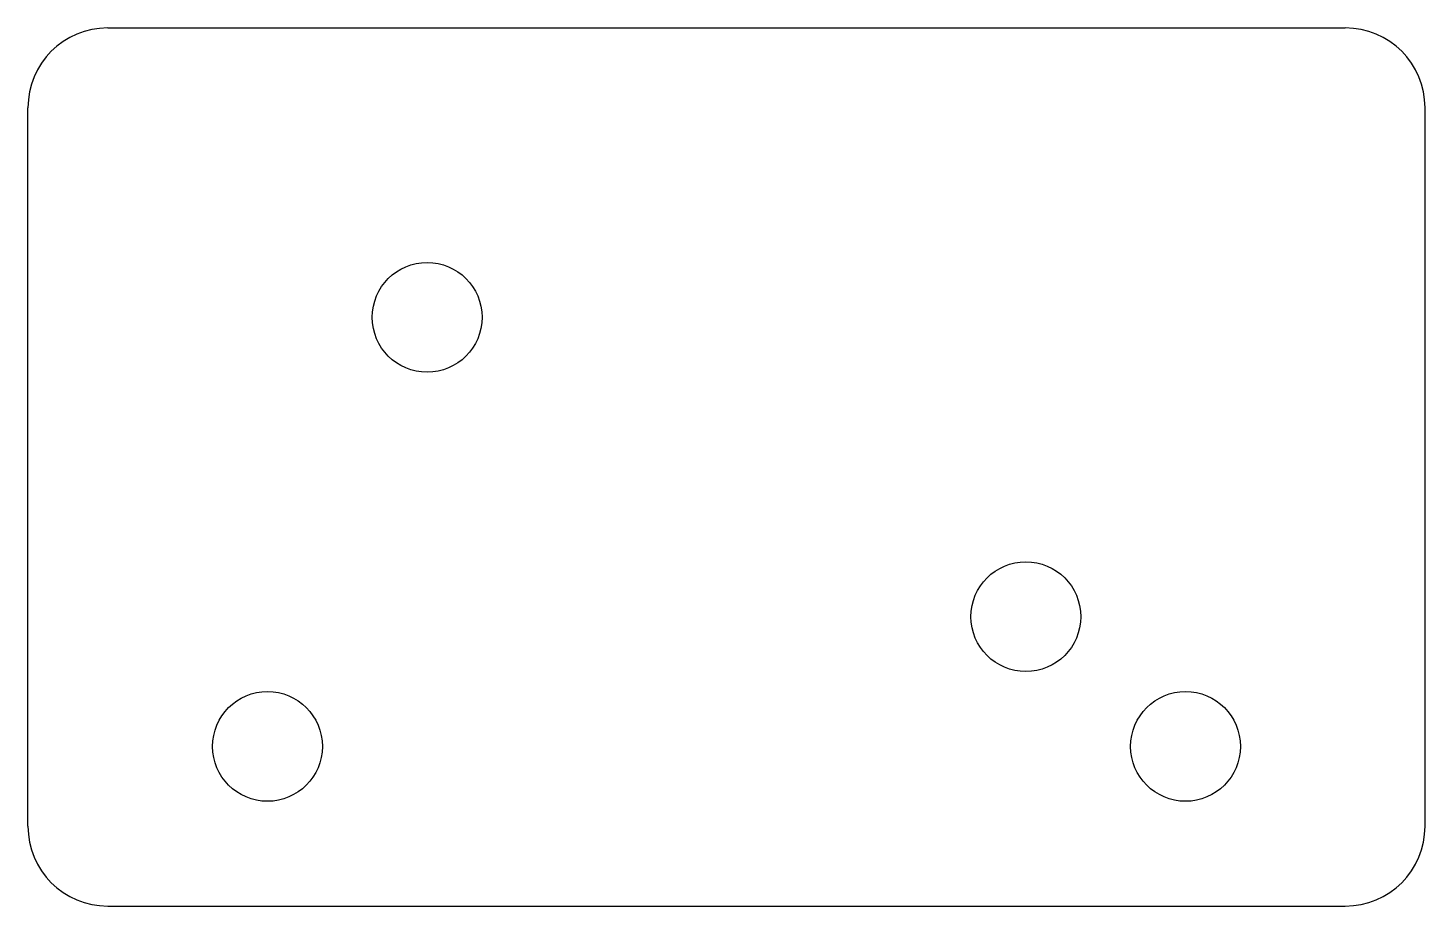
# Model space of a CAD drawing. Header units: millimetres. Extents: x -35 to 35, y -22 to 22.
import ezdxf

# ---------------------------------------------------------------- set-up
doc = ezdxf.new("R2010")
doc.units = ezdxf.units.MM

msp = doc.modelspace()

# ---------------------------------------------------------------- linework, layer by layer
for p, q in [((-31, 22), (31, 22)), ((-35, -18), (-35, 18)), ((35, -18), (35, 18)), ((-31, -22), (31, -22))]:
    msp.add_line(p, q)
for centre in [(-15, 7.5), (15, -7.5), (-23, -14), (23, -14)]:
    msp.add_circle(centre, 2.75)
for centre, start, end in [((-31, 18), 90, 180), ((31, 18), 0, 90), ((-31, -18), 180, 270), ((31, -18), 270, 360)]:
    msp.add_arc(centre, 4, start, end)

doc.saveas('drawing.dxf')
